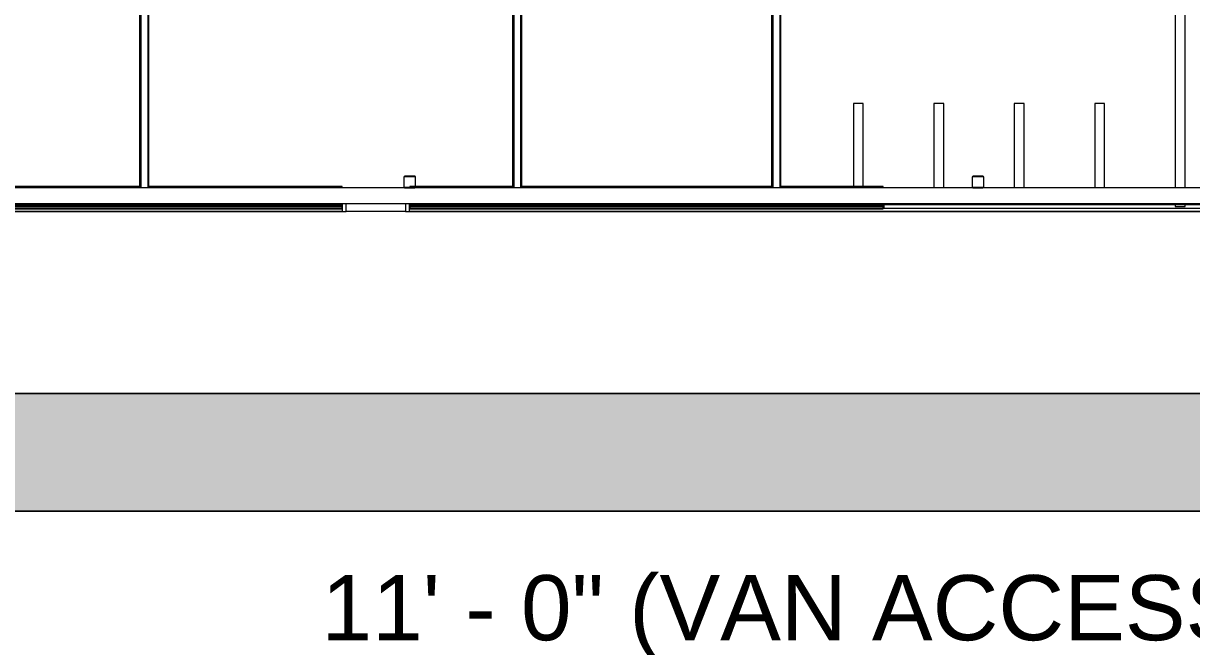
# Model space of a CAD drawing. Header units: inches. Extents: x 1 to 127281, y -26064 to 104775.
# Drawn here: x 24916 to 25511, y -23021 to -22703 of the extents above; entities that cross this region are included whole.
import ezdxf

# ---------------------------------------------------------------- set-up
doc = ezdxf.new("R2010")
doc.units = ezdxf.units.IN
doc.header["$MEASUREMENT"] = 0
for name, color, linetype, lineweight in [('A-ANNO-DIMS', 211, 'Continuous', 9), ('A-ANNO-DIMS-360', 211, 'Continuous', 9), ('A-DETL-GENF', 92, 'Continuous', 9), ('A-GLAZ-CWMG', 51, 'Continuous', 9), ('A-WALL', 113, 'Continuous', 9), ('A-WALL-PATT', 111, 'Continuous', 15), ('C-BLDG-PADS', 91, 'Continuous', 9), ('C-TOPO', 7, 'Continuous', 9), ('Conc', 7, 'Continuous', 9), ('I-WALL', 2, 'Continuous', 9), ('L-SITE-WALL', 31, 'Continuous', 9), ('S-BEAM', 12, 'Continuous', 9), ('S-COLS', 52, 'Continuous', 9)]:
    doc.layers.add(name, color=color, linetype=linetype, lineweight=lineweight)
doc.styles.add('Arial_1', font='arial.ttf', dxfattribs={"height": 33.194237})
doc.dimstyles.new('Linear_-_3_32__Arial', dxfattribs={"dimscale": 12, "dimtxt": 33.75, "dimasz": 3.75, "dimexe": 2.8125, "dimexo": 1.875, "dimgap": 1.875, "dimtad": 1, "dimrnd": 0.25, "dimzin": 1, "dimdsep": 46, "dimlunit": 4, "dimtxsty": 'Arial_1', "dimblk1": 'OBLIQUE', "dimblk2": 'OBLIQUE', "dimsah": 1, "dimcen": 0.09, "dimdle": 2.8125, "dimazin": 0, "dimtfac": 1, "dimtdec": 4, "dimtix": 1, "dimtmove": 1, "dimatfit": 3, "dimfxl": 1, "dimtvp": 1, "dimtfill": 1, "dimfrac": 2, "dimtolj": 1, "dimtzin": 0, "dimarcsym": 2})
pattern_1 = [(0, (0, 0), (115.2, 28.8), [4.752, -81.648, 4.752, -81.648, -460.8]), (0, (0, 0), (115.2, 28.8), [-172.8, 4.752, -168.048, 4.752, -81.648, -201.6]), (0, (0, 0), (115.2, 28.8), [-432, 4.752, -52.848, 4.752, -139.248]), (120, (43.2, 14.4), (-82.541532, 85.366127), [4.752, -81.648, 4.752, -81.648, -460.8]), (120, (43.2, 14.4), (-82.541532, 85.366127), [-172.8, 4.752, -168.048, 4.752, -81.648, -201.6]), (120, (43.2, 14.4), (-82.541532, 85.366127), [-432, 4.752, -52.848, 4.752, -139.248]), (240, (57.6, 72), (-32.658468, -114.166127), [4.752, -81.648, 4.752, -81.648, -460.8]), (240, (57.6, 72), (-32.658468, -114.166127), [-172.8, 4.752, -168.048, 4.752, -81.648, -201.6]), (240, (57.6, 72), (-32.658468, -114.166127), [-432, 4.752, -52.848, 4.752, -139.248])]
pattern_2 = [(0, (0, 0), (0, 45), []), (90, (0, 0), (-45, 3e-15), [])]

# ---------------------------------------------------------------- blocks, each defined once
blk = doc.blocks.new('Locker Rooms_Ryan_ifc-1-Site Plan - Phase 1')
at = {"layer": 'A-WALL', "color": 7}
for p, q in [((25507.39, -22787.33), (25507.39, -22423.63)), ((25502.39, -22582.23), (25502.39, -22787.33)), ((25343.39, -22744.3), (25338.39, -22744.3)), ((25338.39, -22744.3), (25338.39, -22787.33)), ((25343.39, -22787.33), (25343.39, -22744.3)), ((25384.39, -22744.3), (25379.39, -22744.3)), ((25379.39, -22744.3), (25379.39, -22787.33)), ((25384.39, -22787.33), (25384.39, -22744.3)), ((25425.39, -22744.3), (25420.39, -22744.3)), ((25420.39, -22744.3), (25420.39, -22787.33)), ((25425.39, -22787.33), (25425.39, -22744.3)), ((25466.39, -22744.3), (25461.39, -22744.3)), ((25461.39, -22744.3), (25461.39, -22787.33)), ((25466.39, -22787.33), (25466.39, -22744.3)), ((25502.39, -22795.27), (25502.39, -22796.8)), ((25502.39, -22796.8), (25507.39, -22796.8)), ((25507.39, -22796.8), (25507.39, -22795.27))]:
    blk.add_line(p, q, dxfattribs=at)
blk = doc.blocks.new('HSS-Hollow Structural Section-Column - HSS6X6X1_4-V6-Site Plan - Phase 1')
at = {"layer": 'S-COLS'}
h = blk.add_hatch(dxfattribs=at)
h.set_pattern_fill('FP_3', color=256, style=0, pattern_type=2)
h.set_pattern_definition([(225, (25112.39, -22784.303), (35.63818, -35.63818), []), (225, (25112.39, -22838.303), (35.63818, -35.63818), [])])
h.paths.add_polyline_path([(-0.13, 3), (-2.53, 3), (-2.53, 2.77), (2.53, 2.77), (2.53, 3)], flags=0)
h.paths.add_polyline_path([(2.77, 2.53), (2.77, -2.53), (3, -2.53), (3, 2.53)], flags=0)
h.paths.add_polyline_path([(-3, 2.53), (-3, -2.53), (-2.77, -2.53), (-2.77, 2.53)], flags=0)
h.paths.add_polyline_path([(2.53, -2.77), (-2.53, -2.77), (-2.53, -3), (2.53, -3)], flags=0)
at = {"layer": 'S-COLS', "lineweight": 13}
for p, q in [((-3, 2.53), (-3, -2.53)), ((-2.77, -2.53), (-2.77, 2.53)), ((2.53, 3), (-2.53, 3)), ((-2.53, 2.77), (2.53, 2.77)), ((2.77, 2.53), (2.77, -2.53)), ((3, -2.53), (3, 2.53)), ((2.53, -2.77), (-2.53, -2.77)), ((-2.53, -3), (2.53, -3))]:
    blk.add_line(p, q, dxfattribs=at)
for centre, radius, start, end in [((-2.53, 2.53), 0.466, 90, 180), ((-2.53, 2.53), 0.233, 90, 180), ((2.53, 2.53), 0.466, 360, 90), ((2.53, 2.53), 0.233, 0, 90), ((-2.53, -2.53), 0.466, 180, 270), ((-2.53, -2.53), 0.233, 180, 270), ((2.53, -2.53), 0.233, 270, 360), ((2.53, -2.53), 0.466, 270, 360)]:
    blk.add_arc(centre, radius, start, end, dxfattribs=at)
blk = doc.blocks.new('HSS-Hollow Structural Section-Column - HSS6X6X1_4-V7-Site Plan - Phase 1')
at = {"layer": 'S-COLS'}
h = blk.add_hatch(dxfattribs=at)
h.set_pattern_fill('FP_4', color=256, style=0, pattern_type=2)
h.set_pattern_definition([(225, (25401.89, -22784.303), (35.63818, -35.63818), []), (225, (25401.89, -22838.303), (35.63818, -35.63818), [])])
h.paths.add_polyline_path([(-2.53, 3), (-2.53, 2.77), (2.53, 2.77), (2.53, 3)], flags=0)
h.paths.add_polyline_path([(3, 2.53), (2.77, 2.53), (2.77, -2.53), (3, -2.53)], flags=0)
h.paths.add_polyline_path([(-2.77, 2.53), (-3, 2.53), (-3, -2.53), (-2.77, -2.53)], flags=0)
h.paths.add_polyline_path([(2.53, -2.77), (-2.53, -2.77), (-2.53, -3), (2.53, -3)], flags=0)
at = {"layer": 'S-COLS', "lineweight": 13}
for p, q in [((-3, 2.53), (-3, -2.53)), ((-2.77, -2.53), (-2.77, 2.53)), ((2.53, 3), (-2.53, 3)), ((-2.53, 2.77), (2.53, 2.77)), ((2.77, 2.53), (2.77, -2.53)), ((3, -2.53), (3, 2.53)), ((2.53, -2.77), (-2.53, -2.77)), ((-2.53, -3), (2.53, -3))]:
    blk.add_line(p, q, dxfattribs=at)
for centre, radius, start, end in [((-2.53, 2.53), 0.466, 90, 180), ((-2.53, 2.53), 0.233, 90, 180), ((2.53, 2.53), 0.466, 360, 90), ((2.53, 2.53), 0.233, 0, 90), ((-2.53, -2.53), 0.466, 180, 270), ((-2.53, -2.53), 0.233, 180, 270), ((2.53, -2.53), 0.233, 270, 360), ((2.53, -2.53), 0.466, 270, 360)]:
    blk.add_arc(centre, radius, start, end, dxfattribs=at)
blk = doc.blocks.new('Girt_C - 8_D-948186-Site Plan - Phase 1')
at = {"layer": 'S-BEAM'}
for p, q in [((25109.86, -22787.3), (24825.42, -22787.3)), ((25399.36, -22787.3), (25114.92, -22787.3)), ((25688.86, -22787.3), (25404.42, -22787.3)), ((22070.77, -22795.3), (26266.89, -22795.3))]:
    blk.add_line(p, q, dxfattribs=at)
blk = doc.blocks.new('Rectangular Mullion - Rectangular Mullion 1-789464-Site Plan - Phase 1')
at = {"layer": 'A-GLAZ-CWMG'}
for p, q in [((25110.27, -22795.43), (25080.02, -22795.43)), ((25110.27, -22799.43), (25080.02, -22799.43))]:
    blk.add_line(p, q, dxfattribs=at)
blk = doc.blocks.new('Rectangular Mullion - Rectangular Mullion 1-827457-Site Plan - Phase 1')
at = {"layer": 'A-GLAZ-CWMG'}
for p, q in [((-2, 2), (0, 2)), ((-2, -2), (-2, 2)), ((0, 2), (0, -2)), ((0, -2), (-2, -2))]:
    blk.add_line(p, q, dxfattribs=at)
blk = doc.blocks.new('Rectangular Mullion - Rectangular Mullion 1-827460-Site Plan - Phase 1')
at = {"layer": 'A-GLAZ-CWMG'}
for p, q in [((0, 2), (-2, 2)), ((-2, 2), (-2, -2)), ((0, -2), (0, 2)), ((-2, -2), (0, -2))]:
    blk.add_line(p, q, dxfattribs=at)
blk = doc.blocks.new('DIMBLOCK6-Site Plan - Phase 1')
at = {"layer": 'A-ANNO-DIMS-360'}
for p, q in [((26050.52, -23217.57), (26050.52, -23150.9)), ((26182.52, -23253.57), (26182.52, -23150.9)), ((26050.52, -23184.65), (26216.27, -23184.65)), ((26050.52, -23184.65), (26050.52, -23217.57)), ((26182.52, -23184.65), (26182.52, -23253.57))]:
    blk.add_line(p, q, dxfattribs=at)
at = {"layer": 'A-ANNO-DIMS-360', "lineweight": 50}
for p, q in [((26050.52, -23184.65), (26073.02, -23162.15)), ((26182.52, -23184.65), (26205.02, -23162.15)), ((26050.52, -23184.65), (26028.02, -23207.15)), ((26182.52, -23184.65), (26160.02, -23207.15))]:
    blk.add_line(p, q, dxfattribs=at)
at = {"layer": 'A-ANNO-DIMS-360'}
blk.add_ellipse((25804.22, -23184.65), major_axis=(312.3, 0), ratio=0.585773, start_param=0, end_param=1.570796, dxfattribs=at)
at = {"layer": 'A-ANNO-DIMS-360', "color": 0, "insert": (25067.43, -22984.61), "char_height": 33.1942, "width": 884.1462, "attachment_point": 1, "line_spacing_factor": 0.938532, "style": 'Arial_1', "bg_fill": 3, "box_fill_scale": 1.25, "bg_fill_color": 0, "bg_fill_transparency": 0}
blk.add_mtext('11\' - 0" (VAN ACCESSIBLE STALL)', dxfattribs=at)
blk = doc.blocks.new('_Oblique')
at = {"color": 0, "linetype": 'ByBlock', "lineweight": -2}
blk.add_line((-0.5, -0.5), (0.5, 0.5), dxfattribs=at)

msp = doc.modelspace()

# ---------------------------------------------------------------- hatches: boundary and pattern name
at = {"layer": 'A-DETL-GENF'}
msp.add_hatch(color=9, dxfattribs=at).paths.add_polyline_path([(23671.236577, -22957.918456), (23682.063738, -22955.633673), (23692.956006, -22953.682733), (23703.903088, -22952.067479), (26285.490625, -22952.067479), (26285.390625, -22799.42781), (25981.015225, -22799.42781), (25981.015225, -22892.067479), (24292.265225, -22892.067479), (24292.265225, -22799.42781), (24099.015225, -22799.42781), (24099.015225, -22892.067479), (22893.015225, -22892.067479), (22893.015225, -22799.42781), (22796.265225, -22799.42781), (22796.265225, -22892.067479), (22057.515225, -22892.067479), (22057.515225, -22301.67781), (21983.235225, -22301.67781), (21983.235225, -21578.17781), (22067.977825, -21578.17781), (22067.977825, -21481.42781), (21983.235225, -21481.42781), (21983.235225, -19983.100554), (21911.235225, -19983.100554), (21911.235225, -22952.067479), (23669.907641, -22952.067479), (23670.717633, -22955.633673)], flags=0)
at = {"layer": 'A-WALL-PATT', "lineweight": 9}
h = msp.add_hatch(dxfattribs=at)
h.set_pattern_fill('FP_7', color=256, style=0, pattern_type=2)
h.set_pattern_definition(pattern_1)
h.paths.add_polyline_path([(25168.890225, -22787.30281), (25169.515225, -22787.214119), (25169.515225, -22600.05281), (25168.890225, -22600.05281), (25168.890225, -22786.67781)], flags=0)
h.paths.add_polyline_path([(25168.890225, -22568.05281), (25169.515225, -22568.05281), (25169.515225, -22561.05281), (25168.890225, -22561.05281), (25168.890225, -22561.67781)], flags=0)
h.paths.add_polyline_path([(25168.890225, -22557.55281), (25169.515225, -22557.55281), (25169.515225, -22551.05281), (25168.890225, -22551.05281), (25168.890225, -22556.92781)], flags=0)
h.paths.add_polyline_path([(25169.515225, -22519.05281), (25169.515225, -22465.55281), (25168.890225, -22465.55281), (25168.890225, -22519.05281)], flags=0)
h.paths.add_polyline_path([(25168.890225, -22462.05281), (25169.515225, -22462.05281), (25169.515225, -22405.05281), (25168.890225, -22405.05281), (25168.890225, -22461.42781)], flags=0)
h.paths.add_polyline_path([(25169.515225, -22373.05281), (25169.390225, -22368.05281), (25168.890225, -22368.05281), (25168.890225, -22373.05281)], flags=0)
h = msp.add_hatch(dxfattribs=at)
h.set_pattern_fill('FP_7', color=256, style=0, pattern_type=2)
h.set_pattern_definition(pattern_1)
h.paths.add_polyline_path([(25296.765225, -22787.30281), (25297.390225, -22787.30281), (25297.325368, -22561.05281), (25296.765225, -22561.05281), (25296.765225, -22787.213724)], flags=0)
h.paths.add_polyline_path([(25296.765225, -22557.55281), (25297.390225, -22557.55281), (25297.390225, -22465.55281), (25296.765225, -22465.55281), (25296.765225, -22556.92781)], flags=0)
h.paths.add_polyline_path([(25297.390225, -22462.05281), (25297.390225, -22368.05281), (25296.765225, -22368.05281), (25296.765225, -22462.05281)], flags=0)
h = msp.add_hatch(dxfattribs=at)
h.set_pattern_fill('FP_8', color=256, style=0, pattern_type=2)
h.set_pattern_definition(pattern_2)
h.paths.add_polyline_path([(24244.015225, -22796.80281), (25078.015225, -22796.80281), (25078.015225, -22796.05281), (24244.015225, -22796.05281)], flags=0)
h = msp.add_hatch(dxfattribs=at)
h.set_pattern_fill('FP_8', color=256, style=0, pattern_type=2)
h.set_pattern_definition(pattern_2)
h.paths.add_polyline_path([(25211.079896, -22796.80281), (25353.515225, -22796.80281), (25353.515225, -22796.05281), (25112.515225, -22796.05281), (25112.515225, -22796.80281), (25169.515225, -22796.80281)], flags=0)

# ---------------------------------------------------------------- linework, layer by layer
at = {"layer": 'A-WALL'}
for p, q in [((24975.390225, -22368.05281), (24975.390225, -22787.30281)), ((25300.890225, -22368.05281), (25300.890225, -22787.30281)), ((25297.390225, -22561.05281), (25297.390225, -22787.30281)), ((25168.890225, -22600.05281), (25168.890225, -22787.30281)), ((24978.890225, -22627.05281), (24978.890225, -22787.30281)), ((25165.390225, -22627.05281), (25165.390225, -22787.30281)), ((24974.765225, -22786.67781), (24974.765225, -22787.30281)), ((24979.515225, -22786.67781), (24979.515225, -22787.30281)), ((25164.765225, -22786.67781), (25164.765225, -22787.30281)), ((25169.515225, -22786.67781), (25169.515225, -22787.30281)), ((25296.765225, -22786.67781), (25296.765225, -22787.30281)), ((25301.515225, -22786.67781), (25301.515225, -22787.30281)), ((25078.015225, -22796.05281), (24244.015225, -22796.05281)), ((25078.015225, -22796.80281), (24244.015225, -22796.80281)), ((25078.015225, -22797.67781), (24244.015225, -22797.67781)), ((25353.515225, -22796.05281), (25112.515225, -22796.05281)), ((25353.515225, -22796.80281), (25112.515225, -22796.80281)), ((25353.515225, -22797.67781), (25112.515225, -22797.67781))]:
    msp.add_line(p, q, dxfattribs=at)
at = {"layer": 'A-WALL', "lineweight": 15}
for p, q in [((25672.702725, -22796.01541), (25353.827725, -22796.01541)), ((25353.827725, -22796.01541), (25353.827725, -22797.59021)), ((25353.827725, -22797.59021), (25672.702725, -22797.59021))]:
    msp.add_line(p, q, dxfattribs=at)
at = {"layer": 'C-BLDG-PADS'}
for p, q in [((24243.765225, -22799.30281), (25078.015225, -22799.30281)), ((25112.265225, -22799.30281), (25801.765225, -22799.30281))]:
    msp.add_line(p, q, dxfattribs=at)
at = {"layer": 'C-TOPO'}
for p, q in [((25078.015225, -22799.302734), (24243.765225, -22799.302734)), ((25801.765225, -22799.302734), (25112.265225, -22799.302734))]:
    msp.add_line(p, q, dxfattribs=at)
at = {"layer": 'Conc'}
for p, q in [((24292.265225, -22892.067479), (25981.015225, -22892.067479)), ((25981.015225, -22892.067479), (24292.265225, -22892.067479)), ((26159.493844, -22952.067479), (23703.903088, -22952.067479)), ((23703.903088, -22952.067479), (26285.490625, -22952.067479))]:
    msp.add_line(p, q, dxfattribs=at)
at = {"layer": 'I-WALL', "lineweight": 15}
for p, q in [((24974.765225, -22368.67781), (24974.765225, -22786.67781)), ((25301.515225, -22786.67781), (25301.515225, -22368.67781)), ((25296.765225, -22561.67781), (25296.765225, -22786.67781)), ((25169.515225, -22786.67781), (25169.515225, -22600.05281)), ((24979.515225, -22786.67781), (24979.515225, -22627.67781)), ((25164.765225, -22627.67781), (25164.765225, -22786.67781))]:
    msp.add_line(p, q, dxfattribs=at)
at = {"layer": 'L-SITE-WALL', "lineweight": 15}
for p, q in [((24974.765225, -22786.67781), (24825.890225, -22786.67781)), ((25078.015225, -22786.67781), (24979.515225, -22786.67781)), ((25078.015225, -22787.327931), (25078.015225, -22786.67781)), ((25115.164535, -22786.67781), (25112.515225, -22786.67781)), ((25112.515225, -22786.67781), (25112.515225, -22787.06981)), ((25164.765225, -22786.67781), (25115.390225, -22786.67781)), ((25296.765225, -22786.67781), (25169.515225, -22786.67781)), ((25353.515225, -22786.67781), (25301.515225, -22786.67781)), ((25353.515225, -22787.327931), (25353.515225, -22786.67781)), ((24244.015225, -22797.92781), (25078.015225, -22797.92781)), ((25078.015225, -22797.92781), (25078.015225, -22795.258246)), ((25112.515225, -22795.25881), (25112.515225, -22797.92781)), ((25112.515225, -22797.92781), (25353.515225, -22797.92781)), ((25353.515225, -22797.92781), (25353.515225, -22795.262751))]:
    msp.add_line(p, q, dxfattribs=at)

# ---------------------------------------------------------------- block references
at = {"lineweight": 5}
msp.add_blockref('Locker Rooms_Ryan_ifc-1-Site Plan - Phase 1', (0, 0), dxfattribs=at)
at = {"layer": 'A-GLAZ-CWMG', "rotation": 180}
msp.add_blockref('Rectangular Mullion - Rectangular Mullion 1-827460-Site Plan - Phase 1', (25078.015225, -22797.42781), dxfattribs=at)
at = {"layer": 'A-GLAZ-CWMG'}
msp.add_blockref('Rectangular Mullion - Rectangular Mullion 1-789464-Site Plan - Phase 1', (0, 0), dxfattribs=at)
at = {"layer": 'A-GLAZ-CWMG', "extrusion": (0, 0, -1), "rotation": 180}
msp.add_blockref('Rectangular Mullion - Rectangular Mullion 1-827457-Site Plan - Phase 1', (-25112.265225, -22797.42781), dxfattribs=at)
at = {"layer": 'S-BEAM'}
msp.add_blockref('Girt_C - 8_D-948186-Site Plan - Phase 1', (0, 0), dxfattribs=at)
at = {"layer": 'S-COLS', "rotation": 180}
for name, p in [('HSS-Hollow Structural Section-Column - HSS6X6X1_4-V6-Site Plan - Phase 1', (25112.390225, -22784.30281)), ('HSS-Hollow Structural Section-Column - HSS6X6X1_4-V7-Site Plan - Phase 1', (25401.890225, -22784.30281))]:
    msp.add_blockref(name, p, dxfattribs=at)

# ---------------------------------------------------------------- dimensions: what is measured, and where the dimension line sits
at = {"layer": 'A-ANNO-DIMS'}
dim = msp.add_linear_dim(base=(26182.515225, -23184.647581), p1=(26050.515225, -23240.067479), p2=(26182.515225, -23276.067479), dimstyle='Linear_-_3_32__Arial', override={"dimpost": '<>(VAN ACCESSIBLE STALL)', "dimfxl": 136.821051}, dxfattribs=at)
dim.commit()
dim.dimension.update_dxf_attribs({"geometry": 'DIMBLOCK6-Site Plan - Phase 1', "text_midpoint": (25509.499895, -23006.742063), "dimtype": 160})

doc.saveas('drawing.dxf')
